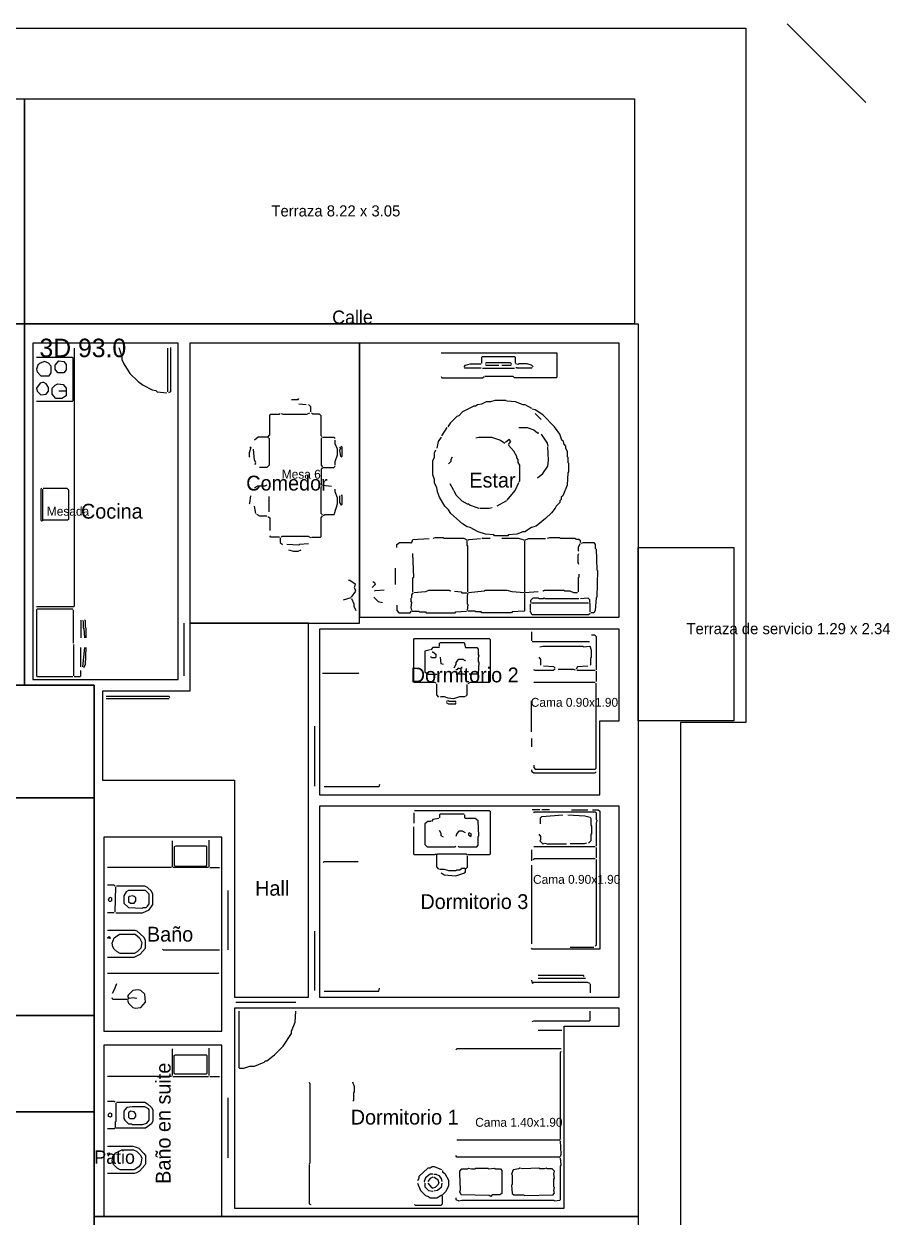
# Model space of a CAD drawing. Header units: metres. Extents: x 0 to 136, y 0 to 33.
# Drawn here: x 19.93 to 31.62, y 16.69 to 32.8 of the extents above; entities that cross this region are included whole.
import ezdxf

# ---------------------------------------------------------------- set-up
doc = ezdxf.new("R2010")
doc.units = ezdxf.units.M
for name, color, linetype in [('Trazo_Cotas', 9, 'Continuous'), ('Trazo_Entrada', 1, 'Continuous'), ('Trazo_Equipamiento', 8, 'Continuous'), ('Trazo_Estancias', 3, 'Continuous'), ('Trazo_Fachada', 30, 'Continuous'), ('Trazo_Norte', 1, 'Continuous'), ('Trazo_Nucleos', 252, 'Continuous'), ('Trazo_Pasillo', 9, 'Continuous'), ('Trazo_Patios', 3, 'Continuous'), ('Trazo_Puertas', 1, 'Continuous'), ('Trazo_Terreno', 7, 'Continuous'), ('Trazo_Unidad', 7, 'Continuous'), ('Trazo_Ventanas', 5, 'Continuous')]:
    doc.layers.add(name, color=color, linetype=linetype)

msp = doc.modelspace()

# ---------------------------------------------------------------- linework, layer by layer
at = {"layer": 'Trazo_Cotas'}
for points in [[(9.78, 31.79), (19.94, 31.79), (19.94, 28.75), (9.78, 28.75)], [(19.94, 31.79), (28.17, 31.79), (28.17, 28.75), (19.94, 28.75)], [(28.22, 25.73), (29.51, 25.73), (29.51, 23.39), (28.22, 23.39)]]:
    msp.add_lwpolyline(points, close=True, dxfattribs=at)
at = {"layer": 'Trazo_Entrada'}
msp.add_line((20.88, 23.79), (20.88, 22.7), dxfattribs=at)
at = {"layer": 'Trazo_Equipamiento', "color": 8}
for p, q in [((21.87, 28.42), (21.87, 27.83)), ((20.5, 27.84), (20.4, 27.84)), ((20.6, 24.44), (20.6, 24.89)), ((20.7, 24.75), (20.7, 24.51)), ((20.6, 24.42), (20.6, 24)), ((20.7, 24.12), (20.7, 24.38)), ((20.75, 24.38), (20.72, 24.12)), ((21.93, 21.77), (21.93, 21.42)), ((22.43, 21.42), (22.43, 21.78)), ((21.92, 21.41), (21.06, 21.41)), ((22.42, 21.41), (21.94, 21.41)), ((22.44, 21.41), (22.57, 21.41)), ((21.16, 20.81), (21.17, 21.15)), ((21.15, 20.8), (21.06, 20.8)), ((21.93, 18.96), (21.93, 18.6)), ((22.43, 18.6), (22.43, 18.97)), ((21.92, 18.59), (21.06, 18.59)), ((21.94, 18.59), (22.42, 18.59)), ((22.44, 18.59), (22.57, 18.59))]:
    msp.add_line(p, q, dxfattribs=at)
at = {"layer": 'Trazo_Equipamiento', "color": 9}
for p, q in [((26.12, 28.15), (26.55, 28.15)), ((23.64, 27.67), (23.74, 27.66)), ((26.91, 27.46), (26.83, 27.54)), ((25.57, 27.24), (25.64, 27.35)), ((23.21, 26.81), (23.11, 26.81)), ((25.73, 26.5), (25.68, 26.59)), ((23.96, 26.57), (24.08, 26.56)), ((23.06, 26.19), (23.04, 26.29)), ((23.24, 26.21), (23.24, 26.42)), ((26.44, 26.36), (26.31, 26.29)), ((26.22, 25.85), (26.11, 25.85)), ((26.69, 25.13), (26.69, 25.82)), ((24.94, 25.45), (24.94, 25.23)), ((24.34, 25.05), (24.24, 25.02)), ((26.87, 25.13), (26.69, 25.12)), ((26.69, 24.88), (26.69, 25.11)), ((27.55, 24.98), (26.78, 24.98)), ((26.78, 24.59), (26.78, 24.47)), ((26.79, 24.46), (27.56, 24.46)), ((27.65, 24.06), (27.65, 23.92)), ((27.64, 23.91), (26.81, 23.91)), ((21.04, 23.69), (21.89, 23.69)), ((26.78, 23.24), (26.78, 23.66)), ((26.78, 23.15), (26.78, 23.04)), ((25.19, 22.15), (25.19, 22.01)), ((26.89, 22.19), (26.79, 22.19)), ((27.02, 22.19), (26.92, 22.19)), ((27.32, 22.19), (27.54, 22.19)), ((26.78, 21.65), (26.78, 21.5)), ((27.64, 21.69), (26.81, 21.69)), ((27.65, 21.68), (27.65, 21.54)), ((26.78, 21.44), (26.78, 20.38)), ((27.62, 20.33), (27.3, 20.33)), ((27.51, 19.91), (26.87, 19.91)), ((27.57, 19.84), (27.57, 19.72)), ((27.19, 19.21), (26.87, 19.21)), ((27.16, 17.73), (25.77, 17.73))]:
    msp.add_line(p, q, dxfattribs=at)
at = {"layer": 'Trazo_Equipamiento', "color": 8}
for points in [[(20.61, 28.42), (20.61, 24.94), (20.6, 24.93), (20.1, 24.93)], [(21.21, 28.43), (21.25, 28.31), (21.25, 28.27), (21.28, 28.21), (21.36, 28.08), (21.47, 27.97), (21.54, 27.92), (21.66, 27.86), (21.71, 27.85), (21.73, 27.83), (21.86, 27.82)], [(21.91, 28.43), (21.91, 27.83), (21.88, 27.82)], [(20.1, 28.3), (20.58, 28.3), (20.59, 28.29), (20.59, 27.71), (20.58, 27.7), (20.1, 27.7)], [(20.17, 26.53), (20.16, 26.52), (20.16, 26.1), (20.17, 26.09), (20.19, 26.1)], [(20.18, 26.52), (20.18, 26.11), (20.19, 26.1)], [(20.19, 26.53), (20.51, 26.53), (20.53, 26.51), (20.53, 26.11), (20.52, 26.1), (20.19, 26.1)], [(20.59, 24.9), (20.11, 24.9), (20.1, 24.89), (20.1, 24), (20.11, 23.99), (20.59, 23.99)], [(20.72, 24.75), (20.73, 24.73), (20.73, 24.64), (20.74, 24.64), (20.75, 24.51)], [(20.77, 24.51), (20.77, 24.64), (20.76, 24.65), (20.76, 24.74), (20.75, 24.75)], [(20.74, 24.11), (20.76, 24.15), (20.77, 24.38)], [(20.61, 23.99), (20.69, 23.99), (20.7, 24), (20.7, 24.07)], [(21.16, 21.16), (21.15, 21.17), (21.06, 21.17)], [(21.17, 20.8), (21.53, 20.8), (21.62, 20.84), (21.67, 20.91), (21.67, 21.05), (21.65, 21.09), (21.6, 21.14), (21.56, 21.16), (21.18, 21.16)], [(21.06, 20.2), (21.42, 20.2), (21.5, 20.24), (21.57, 20.32), (21.57, 20.43), (21.55, 20.47), (21.46, 20.55), (21.43, 20.56), (21.06, 20.56)], [(21.8, 20.31), (21.81, 20.3), (22.57, 20.3)], [(22.56, 19.99), (22.55, 19.98), (21.06, 19.98)], [(21.18, 19.84), (21.15, 19.76), (21.12, 19.71)], [(21.32, 19.63), (21.13, 19.63), (21.12, 19.65)], [(21.45, 19.65), (21.44, 19.64), (21.41, 19.65), (21.35, 19.64)], [(21.16, 18.24), (21.15, 18.25), (21.06, 18.25)], [(21.17, 18.23), (21.17, 17.98), (21.16, 17.97), (21.16, 17.9)], [(21.18, 18.24), (21.56, 18.24), (21.6, 18.22), (21.65, 18.17), (21.67, 18.14), (21.67, 17.99), (21.65, 17.95), (21.57, 17.89), (21.17, 17.89)], [(21.16, 17.89), (21.15, 17.88), (21.06, 17.88)], [(21.06, 17.65), (21.4, 17.65), (21.43, 17.64), (21.48, 17.62), (21.55, 17.55), (21.57, 17.52), (21.57, 17.41), (21.56, 17.39), (21.49, 17.31), (21.45, 17.29), (21.42, 17.28), (21.06, 17.28)]]:
    msp.add_lwpolyline(points, dxfattribs=at)
at = {"layer": 'Trazo_Equipamiento', "color": 9}
for points in [[(25.56, 28.36), (27.12, 28.36), (27.12, 28.03), (27.11, 28.02), (26.55, 28.02), (26.53, 28.04), (26.15, 28.04)], [(25.87, 28.17), (25.89, 28.19), (25.95, 28.21), (26.1, 28.21)], [(26.11, 28.22), (26.11, 28.3), (26.12, 28.31), (26.55, 28.31), (26.56, 28.3), (26.56, 28.22)], [(26.16, 28.22), (26.17, 28.23), (26.49, 28.23), (26.51, 28.21)], [(26.16, 28.2), (26.17, 28.19), (26.34, 28.19)], [(26.38, 28.19), (26.5, 28.19), (26.51, 28.2)], [(26.8, 28.17), (26.78, 28.19), (26.72, 28.21), (26.61, 28.21), (26.6, 28.2), (26.57, 28.21)], [(25.56, 28.04), (25.57, 28.02), (26.12, 28.02), (26.14, 28.04)], [(26.1, 28.15), (25.88, 28.15), (25.87, 28.16)], [(26.79, 28.16), (26.78, 28.15), (26.59, 28.15), (26.58, 28.16), (26.57, 28.15)], [(23.54, 27.73), (23.63, 27.73), (23.64, 27.74)], [(26.02, 27.64), (26.05, 27.66), (26.11, 27.67), (26.17, 27.7), (26.23, 27.7), (26.29, 27.72), (26.43, 27.72), (26.44, 27.71)], [(26.45, 27.71), (26.56, 27.7), (26.66, 27.66), (26.69, 27.66), (26.78, 27.61)], [(23.4, 27.54), (23.43, 27.53), (23.75, 27.53), (23.79, 27.55)], [(23.8, 27.56), (23.8, 27.63), (23.77, 27.66)], [(23.95, 27.23), (23.94, 27.24), (23.94, 27.51), (23.92, 27.53), (23.83, 27.53), (23.81, 27.55)], [(26.02, 27.64), (26, 27.64), (25.85, 27.56), (25.8, 27.51), (25.77, 27.5), (25.68, 27.41), (25.65, 27.36)], [(27.22, 27.12), (27.21, 27.16), (27.19, 27.18), (27.16, 27.26), (27.09, 27.36), (26.93, 27.52), (26.83, 27.59), (26.79, 27.6)], [(23.22, 27.22), (23.25, 27.25), (23.25, 27.52), (23.26, 27.53), (23.38, 27.53), (23.39, 27.54)], [(26.61, 27.35), (26.72, 27.35), (26.81, 27.32), (26.86, 27.28), (26.88, 27.28)], [(26.91, 27.26), (26.99, 27.14), (27, 27.1)], [(22.98, 27.09), (22.99, 27.08), (22.97, 27.01), (22.97, 26.96), (22.98, 26.95)], [(23.22, 27.22), (23.09, 27.22), (23.04, 27.18)], [(23.22, 27.22), (23.24, 27.2), (23.24, 26.84), (23.21, 26.81)], [(23.95, 27.21), (23.94, 27.2), (23.94, 26.84), (23.96, 26.82)], [(23.96, 27.22), (24.11, 27.22), (24.13, 27.2)], [(24.13, 26.84), (24.13, 26.89), (24.16, 26.98), (24.16, 27.06), (24.13, 27.13), (24.13, 27.18)], [(24.19, 27.09), (24.2, 27.07), (24.19, 27.04), (24.2, 26.96)], [(24.21, 27.1), (24.22, 27.09), (24.22, 26.96), (24.21, 26.95)], [(27.22, 27.12), (27.24, 27.1), (27.24, 27.07), (27.26, 27.03), (27.26, 26.96), (27.27, 26.95), (27.27, 26.88), (27.28, 26.87), (27.28, 26.75), (27.27, 26.74), (27.26, 26.57), (27.2, 26.43), (27.18, 26.41), (27.18, 26.38), (27.16, 26.36), (27.16, 26.34), (27.11, 26.29), (27.1, 26.26), (27.05, 26.2), (26.97, 26.12), (26.84, 26.02), (26.78, 26), (26.69, 25.94), (26.66, 25.94), (26.58, 25.91), (26.47, 25.9), (26.46, 25.89), (26.28, 25.89), (26.27, 25.9), (26.16, 25.91), (26.06, 25.94), (25.95, 26), (25.91, 26.01), (25.85, 26.05), (25.69, 26.19), (25.66, 26.24), (25.61, 26.29), (25.54, 26.41), (25.51, 26.48), (25.5, 26.54), (25.47, 26.6), (25.47, 26.65), (25.45, 26.71), (25.45, 26.9), (25.47, 26.95), (25.47, 27.01), (25.49, 27.05)], [(25.56, 27.22), (25.52, 27.16), (25.5, 27.07)], [(26.03, 27.21), (26.07, 27.22), (26.24, 27.22), (26.36, 27.18), (26.42, 27.14)], [(26.47, 27.12), (26.5, 27.16), (26.48, 27.19), (26.43, 27.15)], [(26.61, 26.62), (26.62, 26.63), (26.62, 26.84), (26.6, 26.88), (26.6, 26.92), (26.58, 26.94), (26.58, 26.96), (26.54, 27.03), (26.47, 27.11)], [(26.86, 26.67), (26.93, 26.73), (27, 26.83), (27.01, 26.91), (27, 27.09)], [(23.05, 26.85), (23.06, 26.88), (23.04, 26.91), (23.03, 27.06)], [(25.71, 26.95), (25.69, 26.92), (25.69, 26.89), (25.66, 26.86)], [(23.96, 26.81), (23.94, 26.79), (23.94, 26.58), (23.95, 26.57)], [(23.97, 26.81), (24.11, 26.81), (24.13, 26.83)], [(26.45, 26.37), (26.56, 26.5), (26.61, 26.61)], [(22.97, 26.32), (22.98, 26.33), (22.99, 26.43)], [(23.21, 26.57), (23.18, 26.56), (23.08, 26.56), (23.04, 26.53)], [(23.96, 26.17), (23.94, 26.19), (23.94, 26.54), (23.95, 26.56)], [(24.12, 26.19), (24.16, 26.32), (24.16, 26.4), (24.13, 26.48), (24.13, 26.52)], [(24.19, 26.43), (24.19, 26.34), (24.21, 26.3)], [(24.21, 26.44), (24.22, 26.43), (24.22, 26.31), (24.21, 26.3)], [(25.73, 26.5), (25.76, 26.44), (25.84, 26.36), (25.91, 26.32), (25.93, 26.32), (25.95, 26.3), (26.07, 26.26)], [(26.08, 26.26), (26.21, 26.26), (26.25, 26.27)], [(23.07, 26.18), (23.11, 26.16), (23.21, 26.16)], [(23.22, 26.15), (23.25, 26.13), (23.25, 25.96)], [(23.81, 25.86), (23.82, 25.87), (23.93, 25.87), (23.94, 25.88), (23.94, 26.13), (23.96, 26.16)], [(24.12, 26.18), (24.11, 26.17), (23.99, 26.17), (23.97, 26.16)], [(23.38, 25.87), (23.26, 25.87), (23.25, 25.89)], [(23.39, 25.86), (23.39, 25.8), (23.42, 25.77)], [(23.8, 25.86), (23.77, 25.88), (23.41, 25.88), (23.4, 25.87)], [(23.77, 25.78), (23.65, 25.77), (23.64, 25.76), (23.48, 25.77)], [(24.96, 25.73), (24.96, 25.77), (25, 25.8), (25.14, 25.8), (25.15, 25.79)], [(25.16, 25.79), (25.18, 25.84), (25.4, 25.85)], [(25.91, 25.83), (25.87, 25.85), (25.6, 25.85), (25.59, 25.86), (25.48, 25.86), (25.45, 25.85)], [(25.92, 25.13), (25.92, 25.75), (25.91, 25.76), (25.91, 25.82)], [(25.92, 25.83), (25.94, 25.84), (26.09, 25.85)], [(26.68, 25.83), (26.61, 25.85), (26.38, 25.85)], [(26.69, 25.83), (26.74, 25.85), (26.97, 25.85)], [(27.44, 25.8), (27.44, 25.82), (27.42, 25.84), (27.38, 25.84), (27.37, 25.85), (27.17, 25.85), (27.16, 25.86), (27.02, 25.86), (26.99, 25.85)], [(27.43, 25.78), (27.41, 25.73), (27.41, 25.69), (27.42, 25.68)], [(27.45, 25.79), (27.48, 25.8), (27.62, 25.8), (27.64, 25.77), (27.64, 25.72), (27.65, 25.71), (27.66, 25.43), (27.67, 25.42), (27.66, 25.06), (27.65, 25.05), (27.64, 24.88), (27.62, 24.85), (27.58, 24.85)], [(23.5, 25.7), (23.57, 25.68), (23.63, 25.68), (23.67, 25.7)], [(25.18, 25.13), (25.18, 25.32), (25.19, 25.33), (25.18, 25.65)], [(27.42, 25.5), (27.41, 25.53), (27.41, 25.63), (27.42, 25.65)], [(27.42, 25.37), (27.42, 25.33), (27.41, 25.32), (27.41, 25.13)], [(24.31, 25.29), (24.33, 25.29), (24.4, 25.24), (24.39, 25.2)], [(24.35, 25.06), (24.41, 25.14), (24.39, 25.19)], [(24.64, 25.27), (24.66, 25.26), (24.67, 25.23), (24.63, 25.19)], [(24.66, 25.14), (24.67, 25.15), (24.79, 25.16)], [(25.69, 25.15), (25.68, 25.14), (25.67, 25.15), (25.39, 25.15), (25.35, 25.13), (25.19, 25.12)], [(25.74, 25.14), (25.83, 25.13), (25.84, 25.12), (25.91, 25.12)], [(26.68, 25.12), (26.52, 25.13), (26.45, 25.15), (26.15, 25.15), (26.14, 25.14), (25.93, 25.12)], [(27.4, 25.12), (27.35, 25.12), (27.3, 25.14), (27.23, 25.14), (27.22, 25.15), (26.95, 25.15), (26.94, 25.14), (26.93, 25.15)], [(24.35, 25.04), (24.38, 24.97), (24.38, 24.94), (24.41, 24.88)], [(24.65, 25.06), (24.71, 25), (24.77, 24.99)], [(25.18, 25.12), (25.16, 25.09), (25.16, 25.05), (25.15, 25.04), (25.15, 25), (25.16, 24.99), (25.15, 24.92), (25.16, 24.88)], [(25.92, 25.11), (25.91, 25.08), (25.91, 24.97), (25.92, 24.96), (25.91, 24.88)], [(26.77, 24.99), (26.77, 25.02), (26.8, 25.05), (26.87, 25.05), (26.88, 25.04), (26.94, 25.04), (26.95, 25.05), (26.96, 25.04), (27.42, 25.04)], [(27.44, 25.04), (27.54, 25.05), (27.56, 25.03), (27.56, 24.99)], [(27.57, 24.86), (27.57, 24.97), (27.56, 24.98)], [(24.96, 24.95), (24.96, 24.88), (24.99, 24.85), (25.14, 24.85), (25.16, 24.87)], [(25.17, 24.87), (25.26, 24.87), (25.27, 24.86), (25.35, 24.86), (25.36, 24.85), (25.75, 24.85), (25.76, 24.86), (25.9, 24.87)], [(26.69, 24.88), (26.68, 24.87), (26.52, 24.86), (26.51, 24.85), (26.11, 24.85), (26.1, 24.86), (26.03, 24.86), (26.02, 24.87), (25.92, 24.87)], [(26.77, 24.97), (26.76, 24.96), (26.76, 24.88)], [(27.57, 24.84), (27.55, 24.82), (26.79, 24.82), (26.76, 24.87)], [(25.49, 23.9), (25.48, 23.91), (25.2, 23.91), (25.19, 23.92), (25.19, 24.49), (25.2, 24.5), (26.21, 24.5), (26.22, 24.49), (26.22, 23.92), (26.21, 23.91), (25.95, 23.91), (25.92, 23.89)], [(27.59, 24.55), (27.63, 24.55), (27.65, 24.53), (27.65, 24.08)], [(25.41, 24.35), (25.34, 24.33), (25.34, 24.05), (25.38, 24.02), (25.5, 24.02)], [(25.54, 24.39), (25.53, 24.38), (25.45, 24.38), (25.42, 24.35)], [(25.54, 24.4), (25.54, 24.44), (25.55, 24.45), (25.87, 24.45), (25.89, 24.38), (26.04, 24.38), (26.06, 24.36), (26.06, 24.28), (26.07, 24.27), (26.06, 24.24), (26.06, 24.19), (26.07, 24.18), (26.06, 24.03), (26.05, 24.02), (25.94, 24.02)], [(26.89, 24.39), (26.93, 24.4), (27.47, 24.4), (27.48, 24.39), (27.56, 24.4)], [(27.57, 24.14), (27.58, 24.15), (27.58, 24.24), (27.59, 24.25), (27.59, 24.34), (27.57, 24.4)], [(25.44, 24.32), (25.45, 24.32), (25.49, 24.29), (25.49, 24.25), (25.48, 24.24), (25.43, 24.24), (25.42, 24.26)], [(25.59, 24.15), (25.56, 24.16), (25.55, 24.25)], [(25.89, 24.21), (25.88, 24.2), (25.86, 24.22), (25.79, 24.22), (25.76, 24.18), (25.76, 24.15), (25.73, 24.1)], [(26.88, 24.25), (26.9, 24.22), (26.9, 24.14)], [(24.45, 24.04), (24.44, 24.03), (23.96, 24.03)], [(25.79, 24.03), (25.83, 24.07), (25.83, 24.09), (25.79, 24.1), (25.77, 24.08), (25.76, 24.08)], [(25.89, 24.01), (25.87, 24.02), (25.8, 24.02), (25.79, 24.03)], [(27.1, 24.09), (27.07, 24.07), (26.83, 24.07), (26.81, 24.08)], [(27.1, 24.1), (27.08, 24.12), (26.94, 24.13)], [(27.14, 24.09), (27.34, 24.09), (27.37, 24.08)], [(27.54, 24.13), (27.4, 24.12), (27.38, 24.09)], [(27.64, 24.07), (27.4, 24.07), (27.39, 24.08)], [(25.53, 23.71), (25.5, 23.74), (25.5, 23.89)], [(25.89, 23.72), (25.91, 23.74), (25.91, 23.88)], [(26.81, 22.79), (26.81, 22.76), (26.83, 22.74), (27.64, 22.74), (27.65, 22.75), (27.65, 23.9)], [(21.9, 23.7), (21.89, 23.72), (21.04, 23.72)], [(25.55, 23.71), (25.56, 23.72), (25.6, 23.72), (25.65, 23.7), (25.73, 23.69), (25.81, 23.72), (25.88, 23.72)], [(25.76, 23.64), (25.76, 23.65), (25.67, 23.65), (25.66, 23.66), (25.63, 23.65)], [(25.63, 23.64), (25.66, 23.62), (25.76, 23.62), (25.76, 23.63)], [(26.78, 22.73), (26.78, 22.71), (26.81, 22.69), (27.64, 22.69), (27.65, 22.7)], [(24.73, 22.53), (24.72, 22.5), (23.98, 22.5)], [(25.2, 22.18), (26.21, 22.18), (26.22, 22.17), (26.22, 21.59), (26.21, 21.58), (25.92, 21.58)], [(25.87, 22.13), (25.55, 22.13), (25.54, 22.12), (25.54, 22.08)], [(25.79, 21.7), (25.8, 21.69), (26.04, 21.69), (26.06, 21.71), (26.06, 21.83), (26.07, 21.84), (26.06, 22.04), (26.02, 22.07), (25.89, 22.07), (25.88, 22.08), (25.88, 22.12)], [(27.6, 22.19), (27.68, 22.19), (27.7, 22.17), (27.7, 20.31), (26.79, 20.31), (26.78, 20.32)], [(26.81, 22.15), (26.82, 22.16), (27.64, 22.16), (27.65, 22.15), (27.65, 22.06), (27.66, 22.05), (27.65, 22.01), (27.65, 21.7)], [(26.9, 22), (26.9, 22.08), (26.92, 22.1), (27.2, 22.12)], [(27.27, 22.12), (27.5, 22.11), (27.57, 22.09), (27.58, 22.07), (27.58, 21.98), (27.59, 21.97), (27.59, 21.86), (27.58, 21.86), (27.58, 21.77), (27.55, 21.74)], [(25.5, 21.58), (25.49, 21.59), (25.47, 21.58), (25.2, 21.58), (25.19, 21.59), (25.19, 21.96)], [(25.42, 22.03), (25.38, 22.03), (25.34, 22), (25.34, 21.72), (25.37, 21.69), (25.75, 21.69), (25.76, 21.7)], [(25.53, 22.07), (25.45, 22.06), (25.43, 22.03)], [(25.59, 21.82), (25.56, 21.84), (25.56, 21.87), (25.54, 21.91)], [(25.89, 21.88), (25.85, 21.9), (25.8, 21.9), (25.77, 21.87), (25.76, 21.83)], [(26.88, 21.86), (26.9, 21.83), (26.9, 21.78), (26.89, 21.77), (26.93, 21.73), (26.96, 21.74), (26.99, 21.73), (27.25, 21.73)], [(25.91, 21.58), (25.9, 21.59), (25.51, 21.59), (25.5, 21.58)], [(27.52, 21.74), (27.49, 21.73), (27.3, 21.73)], [(23.97, 21.48), (23.98, 21.49), (24.44, 21.49)], [(25.53, 21.39), (25.5, 21.42), (25.5, 21.58)], [(25.91, 21.57), (25.91, 21.41), (25.89, 21.39)], [(26.8, 21.52), (26.82, 21.53), (27.64, 21.53)], [(27.65, 21.52), (27.65, 20.36), (27.64, 20.35)], [(25.54, 21.39), (25.6, 21.39), (25.66, 21.37), (25.76, 21.37), (25.77, 21.38), (25.81, 21.38), (25.84, 21.4), (25.88, 21.4), (25.89, 21.39)], [(25.56, 21.34), (25.6, 21.31), (25.76, 21.3), (25.88, 21.34), (25.89, 21.35), (25.89, 21.39)], [(26.78, 19.89), (26.79, 19.85), (26.81, 19.86), (27.53, 19.86), (27.56, 19.85)], [(27.49, 19.94), (27.48, 19.95), (26.87, 19.95)], [(23.98, 19.74), (24.72, 19.74), (24.73, 19.78)], [(22.83, 19.47), (22.83, 18.71), (22.84, 18.7), (22.9, 18.7), (22.98, 18.73), (23.04, 18.73), (23.17, 18.78), (23.19, 18.8), (23.21, 18.8), (23.31, 18.88), (23.43, 19), (23.54, 19.17), (23.54, 19.2), (23.59, 19.32), (23.6, 19.47)], [(26.79, 19.33), (26.81, 19.34), (27.56, 19.34), (27.57, 19.35), (27.57, 19.47)], [(27.18, 18.96), (25.77, 18.96), (25.76, 18.95)], [(27.17, 17.74), (27.17, 18.91), (27.18, 18.93)], [(23.78, 18.51), (23.79, 18.49), (23.79, 17.42), (23.78, 17.41)], [(24.37, 18.26), (24.38, 18.27), (24.38, 18.37), (24.39, 18.38), (24.39, 18.45), (24.37, 18.51)], [(27.17, 17.51), (27.18, 17.54), (27.17, 17.72)], [(23.78, 17.4), (23.78, 16.87), (23.8, 16.86)], [(27.16, 17.5), (25.77, 17.5), (25.76, 17.52)], [(25.76, 16.95), (25.76, 16.93), (25.8, 16.91), (25.84, 16.92), (27.08, 16.92), (27.09, 16.91), (27.16, 16.92), (27.17, 16.93), (27.17, 17.38), (27.18, 17.39), (27.17, 17.49)], [(25.57, 17.33), (25.47, 17.37), (25.44, 17.37), (25.41, 17.35), (25.38, 17.35), (25.26, 17.24), (25.26, 17.21), (25.24, 17.18)], [(25.45, 17.27), (25.41, 17.27), (25.35, 17.22), (25.33, 17.17), (25.34, 17.16)], [(25.46, 17.27), (25.49, 17.27), (25.53, 17.25), (25.56, 17.21), (25.57, 17.17)], [(25.58, 17.32), (25.58, 17.3), (25.61, 17.28), (25.66, 17.19), (25.66, 17.11), (25.62, 17.03), (25.58, 16.99)], [(25.24, 17.15), (25.28, 17.05), (25.35, 16.98), (25.39, 16.97), (25.41, 16.95), (25.5, 16.95), (25.57, 16.99)], [(25.34, 17.15), (25.34, 17.1), (25.39, 17.05), (25.45, 17.04)], [(25.45, 17.23), (25.41, 17.21), (25.38, 17.17)], [(25.38, 17.15), (25.43, 17.09), (25.45, 17.08)], [(25.53, 17.16), (25.52, 17.13), (25.48, 17.09), (25.45, 17.08)], [(25.53, 17.16), (25.52, 17.19), (25.46, 17.23)], [(25.57, 17.15), (25.56, 17.09), (25.51, 17.05), (25.46, 17.04)], [(25.2, 16.86), (25.21, 16.85), (25.56, 16.85), (25.58, 16.87), (25.58, 16.98)]]:
    msp.add_lwpolyline(points, dxfattribs=at)
at = {"layer": 'Trazo_Equipamiento', "color": 8}
for points in [[(20.3, 28.18), (20.26, 28.22), (20.21, 28.24), (20.15, 28.22), (20.12, 28.19), (20.1, 28.14), (20.11, 28.1), (20.16, 28.05), (20.27, 28.05), (20.3, 28.09)], [(20.5, 28.13), (20.47, 28.09), (20.39, 28.09), (20.35, 28.14), (20.35, 28.19), (20.4, 28.25), (20.47, 28.24), (20.5, 28.2)], [(20.26, 27.89), (20.23, 27.94), (20.2, 27.96), (20.18, 27.96), (20.15, 27.95), (20.1, 27.88), (20.11, 27.84), (20.16, 27.79), (20.23, 27.8), (20.26, 27.84)], [(20.5, 27.78), (20.44, 27.74), (20.36, 27.74), (20.31, 27.8), (20.31, 27.88), (20.35, 27.92), (20.39, 27.94), (20.46, 27.93), (20.5, 27.88)], [(21.98, 21.7), (21.96, 21.69), (21.96, 21.44), (21.97, 21.43), (22.39, 21.43), (22.4, 21.44), (22.4, 21.69), (22.39, 21.7)], [(21.07, 20.98), (21.09, 21.01), (21.11, 21), (21.11, 20.96), (21.1, 20.95), (21.08, 20.95)], [(21.34, 21.1), (21.31, 21.08), (21.28, 21.03), (21.28, 20.93), (21.34, 20.87), (21.53, 20.86), (21.54, 20.87), (21.58, 20.87), (21.6, 20.89), (21.62, 20.92), (21.62, 21.05), (21.57, 21.1)], [(21.42, 21.02), (21.4, 21.03), (21.35, 21.02), (21.34, 21.01), (21.34, 20.95), (21.37, 20.93), (21.42, 20.93), (21.44, 20.96), (21.44, 21)], [(21.06, 20.46), (21.08, 20.48), (21.1, 20.46), (21.09, 20.45)], [(21.13, 20.34), (21.12, 20.39), (21.15, 20.46), (21.22, 20.51), (21.43, 20.51), (21.49, 20.46), (21.52, 20.4), (21.51, 20.32), (21.46, 20.27), (21.42, 20.25), (21.23, 20.25), (21.19, 20.27), (21.15, 20.31)], [(21.33, 19.62), (21.34, 19.58), (21.4, 19.52), (21.43, 19.51), (21.51, 19.52), (21.57, 19.59), (21.56, 19.7), (21.51, 19.75), (21.47, 19.76), (21.4, 19.75), (21.34, 19.69), (21.33, 19.67), (21.34, 19.65)], [(21.96, 18.87), (21.97, 18.88), (22.39, 18.88), (22.4, 18.87), (22.4, 18.63), (22.39, 18.62), (21.97, 18.62), (21.96, 18.63)], [(21.09, 18.1), (21.11, 18.09), (21.11, 18.05), (21.1, 18.04), (21.07, 18.05), (21.07, 18.08)], [(21.39, 18.18), (21.32, 18.17), (21.29, 18.14), (21.28, 18.12), (21.28, 18.02), (21.29, 18), (21.34, 17.95), (21.38, 17.95), (21.39, 17.94), (21.53, 17.94), (21.59, 17.96), (21.62, 18), (21.62, 18.14), (21.61, 18.15), (21.56, 18.18)], [(21.44, 18.08), (21.42, 18.11), (21.37, 18.12), (21.34, 18.1), (21.34, 18.04), (21.36, 18.02), (21.42, 18.02), (21.44, 18.05)], [(21.06, 17.55), (21.08, 17.56), (21.1, 17.54), (21.07, 17.53)], [(21.23, 17.33), (21.19, 17.35), (21.14, 17.4), (21.12, 17.45), (21.13, 17.51), (21.17, 17.56), (21.25, 17.6), (21.41, 17.6), (21.45, 17.58), (21.5, 17.53), (21.52, 17.49), (21.51, 17.41), (21.48, 17.37), (21.42, 17.33)]]:
    msp.add_lwpolyline(points, close=True, dxfattribs=at)
at = {"layer": 'Trazo_Equipamiento', "color": 9}
for points in [[(25.93, 21.87), (25.93, 21.85), (25.96, 21.83), (25.97, 21.86), (25.94, 21.88)], [(25.81, 17.28), (25.81, 17.31), (25.84, 17.34), (25.92, 17.34), (25.93, 17.35), (25.97, 17.34), (26.02, 17.34), (26.03, 17.35), (26.19, 17.35), (26.2, 17.34), (26.28, 17.35), (26.29, 17.34), (26.36, 17.34), (26.38, 17.32), (26.38, 17.01), (26.35, 16.99), (26.25, 16.99), (26.23, 16.97), (26.21, 16.98), (25.83, 16.99), (25.81, 17.03), (25.82, 17.06)], [(26.69, 16.98), (27.07, 16.99), (27.09, 17.02), (27.08, 17.05), (27.09, 17.09), (27.08, 17.1), (27.08, 17.21), (27.09, 17.21), (27.08, 17.27), (27.09, 17.31), (27.06, 17.34), (26.99, 17.34), (26.98, 17.35), (26.95, 17.34), (26.89, 17.34), (26.88, 17.35), (26.66, 17.34), (26.62, 17.35), (26.61, 17.34), (26.53, 17.33), (26.51, 17.27), (26.52, 17.26), (26.52, 17.13), (26.51, 17.12), (26.52, 17.01), (26.54, 16.99), (26.67, 16.99)]]:
    msp.add_lwpolyline(points, close=True, dxfattribs=at)
at = {"layer": 'Trazo_Estancias', "color": 30}
msp.add_lwpolyline([(22.01, 23.95), (22.01, 28.49), (20.05, 28.49), (20.05, 23.95)], close=True, dxfattribs=at)
at = {"layer": 'Trazo_Estancias', "color": 40}
msp.add_lwpolyline([(24.46, 24.71), (24.46, 28.49), (22.17, 28.49), (22.17, 24.71)], close=True, dxfattribs=at)
at = {"layer": 'Trazo_Estancias', "color": 2}
msp.add_lwpolyline([(27.96, 24.79), (27.96, 28.49), (24.46, 28.49), (24.46, 24.79)], close=True, dxfattribs=at)
at = {"layer": 'Trazo_Estancias', "color": 8}
msp.add_lwpolyline([(23.77, 19.66), (23.77, 24.71), (22.17, 24.71), (22.17, 23.79), (20.99, 23.79), (20.99, 22.59), (22.77, 22.59), (22.77, 19.66)], close=True, dxfattribs=at)
at = {"layer": 'Trazo_Estancias', "color": 5}
for points in [[(27.7, 22.39), (27.7, 23.39), (27.96, 23.39), (27.96, 24.63), (23.92, 24.63), (23.92, 22.39)], [(27.96, 19.66), (27.96, 22.24), (23.92, 22.24), (23.92, 19.66)], [(27.22, 16.81), (27.22, 19.27), (27.96, 19.27), (27.96, 19.51), (22.77, 19.51), (22.77, 16.81)]]:
    msp.add_lwpolyline(points, close=True, dxfattribs=at)
at = {"layer": 'Trazo_Estancias', "color": 4}
for points in [[(22.6, 19.2), (22.6, 21.82), (21.01, 21.82), (21.01, 19.2)], [(22.6, 19.01), (21.01, 19.01), (21.01, 16.7), (22.6, 16.7)]]:
    msp.add_lwpolyline(points, close=True, dxfattribs=at)
at = {"layer": 'Trazo_Fachada'}
for p, q in [((19.97, 28.75), (28.22, 28.75)), ((28.22, 28.75), (28.22, 16.73)), ((20.88, 16.73), (20.88, 18.09))]:
    msp.add_line(p, q, dxfattribs=at)
at = {"layer": 'Trazo_Norte'}
msp.add_line((31.29, 31.74), (30.23, 32.8), dxfattribs=at)
at = {"layer": 'Trazo_Nucleos'}
msp.add_lwpolyline([(15.08, 22.35), (20.88, 22.35), (20.88, 19.41), (15.08, 19.41)], close=True, dxfattribs=at)
at = {"layer": 'Trazo_Pasillo'}
msp.add_lwpolyline([(8.82, 23.87), (20.88, 23.87), (20.88, 22.35), (15.08, 22.35), (15.08, 19.41), (20.88, 19.41), (20.88, 18.11), (15.08, 18.11), (15.08, 10.44), (20.88, 10.44), (20.88, 8.91), (8.82, 8.91), (8.82, 10.44), (13.7, 10.44), (13.7, 22.35), (8.82, 22.35)], close=True, dxfattribs=at)
at = {"layer": 'Trazo_Patios'}
msp.add_lwpolyline([(15.08, 18.11), (20.88, 18.11), (20.88, 10.44), (15.08, 10.44)], close=True, dxfattribs=at)
at = {"layer": 'Trazo_Puertas'}
for p, q in [((22.09, 24.71), (22.09, 24)), ((23.85, 23.32), (23.85, 22.51)), ((22.68, 21.1), (22.68, 20.3)), ((23.85, 20.55), (23.85, 19.75)), ((22.79, 19.59), (23.6, 19.59)), ((22.68, 18.3), (22.68, 17.49))]:
    msp.add_line(p, q, dxfattribs=at)
at = {"layer": 'Trazo_Terreno'}
msp.add_lwpolyline([(0, 32.74), (29.67, 32.74), (29.67, 23.37), (28.79, 23.37), (28.79, 10.18), (30.29, 10.18), (30.29, 0), (0, 0), (0, 10.19), (0.88, 10.19), (0.88, 23.37), (0, 23.37)], close=True, dxfattribs=at)
at = {"layer": 'Trazo_Unidad'}
for points in [[(9.78, 28.75), (19.94, 28.75), (19.94, 23.87), (9.78, 23.87)], [(19.94, 28.75), (28.22, 28.75), (28.22, 16.7), (20.88, 16.7), (20.88, 23.87), (19.94, 23.87)], [(20.88, 16.7), (28.22, 16.7), (28.22, 4.72), (14.85, 4.72), (14.85, 8.91), (20.88, 8.91)]]:
    msp.add_lwpolyline(points, close=True, dxfattribs=at)
at = {"layer": 'Trazo_Ventanas'}
for p, q in [((21.17, 28.75), (21.94, 28.75)), ((22.25, 28.75), (27.91, 28.75)), ((28.22, 28.5), (28.22, 26.31)), ((28.22, 24.56), (28.22, 22.45)), ((28.22, 21.83), (28.22, 19.53)), ((28.22, 19.23), (28.22, 16.74))]:
    msp.add_line(p, q, dxfattribs=at)

# ---------------------------------------------------------------- texts
at = {"layer": 'Trazo_Cotas'}
for s, p in [('Terraza 8.22 x 3.05', (23.27, 30.2)), ('Terraza de servicio 1.29 x 2.34', (28.87, 24.56))]:
    msp.add_text(s, height=0.15, dxfattribs=at).set_placement(p)
at = {"layer": 'Trazo_Equipamiento', "color": 8}
for s, p in [('Mesa 6', (23.41, 26.66)), ('Mesada', (20.24, 26.16)), ('Cama 0.90x1.90', (26.77, 23.58)), ('Cama 0.90x1.90', (26.8, 21.19)), ('Cama 1.40x1.90', (26.02, 17.91))]:
    msp.add_text(s, height=0.12, dxfattribs=at).set_placement(p)
at = {"layer": 'Trazo_Estancias', "color": 40}
msp.add_text('Comedor', height=0.2, dxfattribs=at).set_placement((22.93, 26.5))
at = {"layer": 'Trazo_Estancias', "color": 2}
msp.add_text('Estar', height=0.2, dxfattribs=at).set_placement((25.94, 26.54))
at = {"layer": 'Trazo_Estancias', "color": 30}
msp.add_text('Cocina', height=0.2, dxfattribs=at).set_placement((20.7, 26.12))
at = {"layer": 'Trazo_Estancias', "color": 5}
for s, p in [('Dormitorio 2', (25.15, 23.91)), ('Dormitorio 3', (25.28, 20.85)), ('Dormitorio 1', (24.34, 17.94))]:
    msp.add_text(s, height=0.2, dxfattribs=at).set_placement(p)
at = {"layer": 'Trazo_Estancias', "color": 8}
msp.add_text('Hall', height=0.2, dxfattribs=at).set_placement((23.05, 21.03))
at = {"layer": 'Trazo_Estancias', "color": 4}
msp.add_text('Baño', height=0.2, dxfattribs=at).set_placement((21.59, 20.41))
msp.add_text('Baño en suite', height=0.2, rotation=90, dxfattribs=at).set_placement((21.91, 17.14))
at = {"layer": 'Trazo_Fachada'}
for s, p in [('Calle', (24.09, 28.75)), ('Patio', (20.88, 17.41))]:
    msp.add_text(s, height=0.18, dxfattribs=at).set_placement(p)
at = {"layer": 'Trazo_Unidad'}
msp.add_text('3D 93.0', height=0.25, dxfattribs=at).set_placement((20.14, 28.3))

doc.saveas('drawing.dxf')
